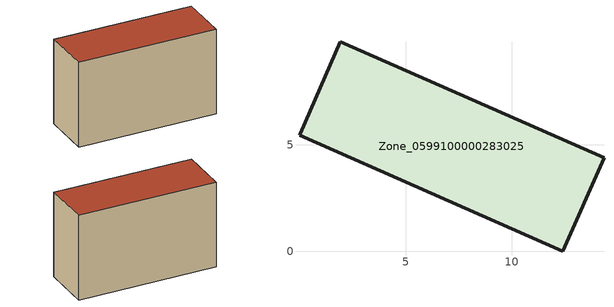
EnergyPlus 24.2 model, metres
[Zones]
Zone_0599100000283025
 floor ground (C_G): 14.33,4.39 12.39,0 0.01,5.45 0.06,5.53 1.93,9.85 z0
 wall outside (C_F): 14.33,4.39 1.93,9.85 0.06,5.53 0.01,5.45 12.39,0 14.33,4.39 z0:8.47
 roof outside (C_R): 12.39,0 14.33,4.39 1.93,9.85 0.06,5.53 0.01,5.45 z8.47
[BUILDING]
Pand.0599100000283025: North Axis=0; Terrain=City; Loads Convergence Tolerance Value=0.04; Temperature Convergence Tolerance Value=0.4; Solar Distribution=FullExterior; Maximum Number of Warmup Days=25; Minimum Number of Warmup Days=1
[Site:Location]
Rotterdam.The.Hague.AP_ZH_NLD Design_Conditions: Latitude=51.96; Longitude=4.45; Time Zone=1; Elevation=-4.5
[SITE:GROUNDTEMPERATURE:BUILDINGSURFACE]
18, 18, 18, 18, 18, 18, 18, 18, 18, 18, 18, 18
[MATERIAL] Thermal Absorptance=0.9; Solar Absorptance=0.7; Visible Absorptance=0.7
Name | Roughness | Thickness | Conductivity | Density | Specific Heat
G.TI.1946-1964 | MediumSmooth | 0.15 | 1 | 540 | 1210
F.TI.1946-1964 | Rough | 0.3 | 0.857143 | 1920 | 840
R.TI.1946-1964 | MediumRough | 0.2 | 0.277778 | 1500 | 1000
[CONSTRUCTION]
C_G: G.TI.1946-1964
C_F: F.TI.1946-1964
C_R: R.TI.1946-1964
[ZONE]
Zone_0599100000283025: Type=1; Multiplier=1; Ceiling Height=Autocalculate; Volume=Autocalculate; Floor Area=autocalculate; Part of Total Floor Area=Yes
[ZONEINFILTRATION:DESIGNFLOWRATE]
Infil_Zone_0599100000283025: Zone or ZoneList or Space or SpaceList=Zone_0599100000283025; Schedule=AlwaysOn; Design Flow Rate Calculation Method=Flow/Area; Flow Rate per Floor Area=0.003; Constant Term Coefficient=1; Temperature Term Coefficient=0; Velocity Term Coefficient=0; Velocity Squared Term Coefficient=0
[HVACTEMPLATE:ZONE:IDEALLOADSAIRSYSTEM]
Zone_0599100000283025: Maximum Heating Supply Air Temperature=50; Minimum Cooling Supply Air Temperature=13; Maximum Heating Supply Air Humidity Ratio=0.0156; Minimum Cooling Supply Air Humidity Ratio=0.0077; Heating Limit=NoLimit; Cooling Limit=NoLimit; Dehumidification Control Type=ConstantSensibleHeatRatio; Cooling Sensible Heat Ratio=0.7; Dehumidification Setpoint=60; Humidification Control Type=None; Humidification Setpoint=30; Outdoor Air Method=None; Outdoor Air Flow Rate per Person=0.00944; Outdoor Air Flow Rate per Zone Floor Area=0; Outdoor Air Flow Rate per Zone=0; Demand Controlled Ventilation Type=None; Outdoor Air Economizer Type=NoEconomizer; Heat Recovery Type=None; Sensible Heat Recovery Effectiveness=0.7; Latent Heat Recovery Effectiveness=0.65
[ZONECONTROL:THERMOSTAT]
ThermostatControl_Zone_0599100000283025: Zone or ZoneList=Zone_0599100000283025; Control Type Schedule=DualSetpointControlType; Control 1=Thermostat_Zone_0599100000283025; Temperature Difference Between Cutout And Setpoint=0
[THERMOSTATSETPOINT:DUALSETPOINT]
Thermostat_Zone_0599100000283025: Heating Setpoint Temperature Schedule=HeatingSetpoint_Zone_0599100000283025; Cooling Setpoint Temperature Schedule=CoolingSetpoint_Zone_0599100000283025
[SCHEDULE:COMPACT]
HeatingSetpoint_Zone_0599100000283025: Through: 12/31, For: AllDays, Until: 24:00, 21
CoolingSetpoint_Zone_0599100000283025: Through: 12/31, For: AllDays, Until: 24:00, 24
DualSetpointControlType: Through: 12/31, For: AllDays, Until: 24:00, 4
AlwaysOn: Through: 12/31, For: AllDays, Until: 24:00, 1
